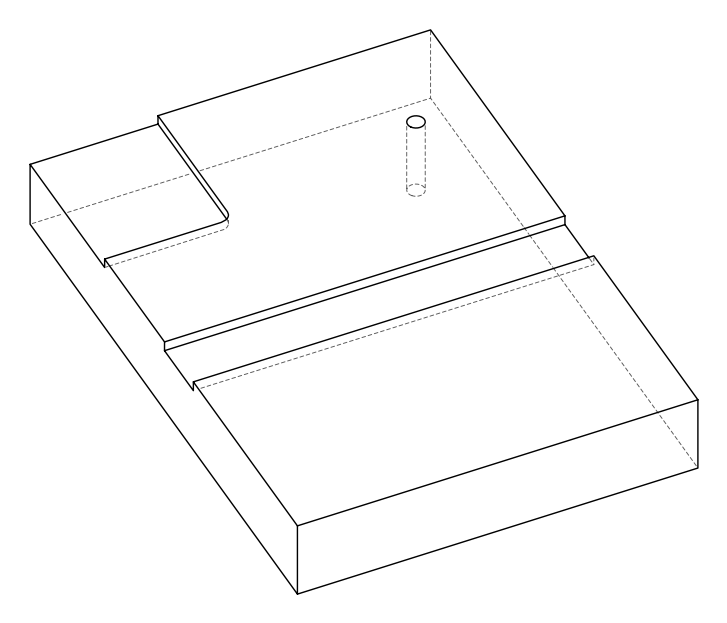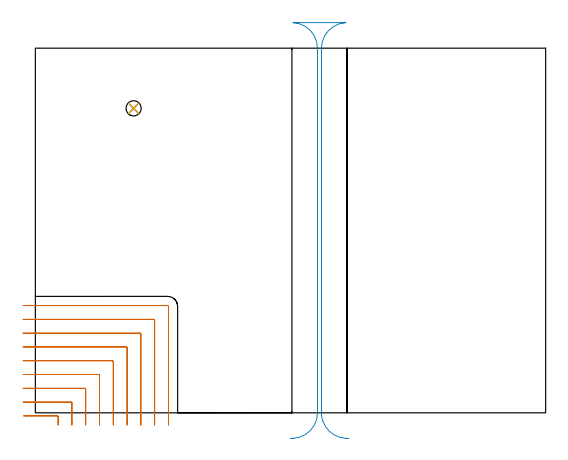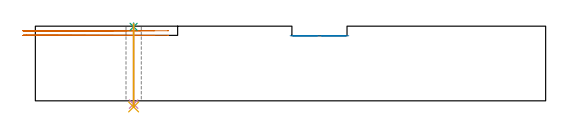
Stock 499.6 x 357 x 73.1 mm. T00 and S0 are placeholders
(PLAN: 5 operations, 4 tool changes, 8.7 min)
(1 MILL_CORNER_NOTCH_RECTANGULAR | CORNER_NOTCH_RECTANGULAR | UGT0201_100 | Follow Part, ap 4.5, ae 75% | 5.9 min | 142741 mm3)
(2 MILL_RECTANGULAR_SLOT | SLOT_RECTANGULAR | UGT0201_020 | Follow Part, ap 12.5, ae 75% | 2.1 min | 180996 mm3)
(3 SPOT_DRILL | STEP1HOLE | NXT0321_9005460120000 | 0.03 min | 7 mm3)
(4 DRILL_THROUGH_HOLE_INTO_CENTER | STEP1HOLE | NXT0301_065 | 0.31 min | 5081 mm3)
(5 DRILL_TO_ENLARGE_THROUGH_HOLE | STEP1HOLE | UGT0301_280 | 0.33 min | 7623 mm3)
(TOOL UGT0201_100 | End Mill 18 mm | D18 FL22 Z2)
(TOOL UGT0201_020 | End mill 50 mm | D50 FL50 Z4)
(TOOL NXT0321_9005460120000 | NC Spot Drill, 142deg, 12mm, Carbide, Uncoated | D12 PA142 FL30 Z2)
(TOOL NXT0301_065 | Carbide Drill 9.4mm [860.1-0940-075A1-MM 2214] | D9.4 PA140 FL98 Z2)
(TOOL UGT0301_280 | Twist Drill 14.9 mm | D14.9 PA118 FL114 Z2)
(OP 1 MILL_CORNER_NOTCH_RECTANGULAR)
G17 G21 G94 G90
T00 M6
G54
G17 G0 G90 X22.3 Y-12. S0 M3
G43 Z83.1 H0
Z68.6
G94 G1 Y-9. F250.
Y-3.892 F500.
G3 X21.408 Y-3. R0.9
G1 X-8.485
X-11.485 F250.
G0 Z83.1
X35.8 Y-12.
Z68.6
G1 Y-9.
Y9.607 F500.
G3 X34.907 Y10.5 R0.9
G1 X-9.
X-12. F250.
G0 Z83.1
X49.3 Y-12.
Z68.6
G1 Y-9.
Y23.107 F500.
G3 X48.407 Y24. R0.9
G1 X-9.
X-12. F250.
G0 Z83.1
X62.8 Y-12.
Z68.6
G1 Y-9.
Y36.606 F500.
G3 X61.906 Y37.5 R0.9
G1 X-9.
X-12. F250.
G0 Z83.1
X76.3 Y-12.
Z68.6
G1 Y-9.
Y50.106 F500.
G3 X75.406 Y51. R0.9
G1 X-9.
X-12. F250.
G0 Z83.1
X89.8 Y-12.
Z68.6
G1 Y-9.
Y63.606 F500.
G3 X88.906 Y64.5 R0.9
G1 X-9.
X-12. F250.
G0 Z83.1
X103.3 Y-12.
Z68.6
G1 Y-9.
Y77.105 F500.
G3 X102.405 Y78. R0.9
G1 X-9.
X-12. F250.
G0 Z83.1
X116.8 Y-12.
Z68.6
G1 Y-9.
Y90.605 F500.
G3 X115.905 Y91.5 R0.9
G1 X-9.
X-12. F250.
G0 Z83.1
X130.3 Y-12.
Z68.6
G1 Y-9.
Y104.105 F500.
G3 X129.405 Y105. R0.9
G1 X-9.
X-12. F250.
G0 Z83.1
X22.3 Y-12.
Z64.1
G1 Y-9.
Y-3.892 F500.
G3 X21.408 Y-3. R0.9
G1 X-8.485
X-11.485 F250.
G0 Z83.1
X35.8 Y-12.
Z64.1
G1 Y-9.
Y9.607 F500.
G3 X34.907 Y10.5 R0.9
G1 X-9.
X-12. F250.
G0 Z83.1
X49.3 Y-12.
Z64.1
G1 Y-9.
Y23.107 F500.
G3 X48.407 Y24. R0.9
G1 X-9.
X-12. F250.
G0 Z83.1
X62.8 Y-12.
Z64.1
G1 Y-9.
Y36.606 F500.
G3 X61.906 Y37.5 R0.9
G1 X-9.
X-12. F250.
G0 Z83.1
X76.3 Y-12.
Z64.1
G1 Y-9.
Y50.106 F500.
G3 X75.406 Y51. R0.9
G1 X-9.
X-12. F250.
G0 Z83.1
X89.8 Y-12.
Z64.1
G1 Y-9.
Y63.606 F500.
G3 X88.906 Y64.5 R0.9
G1 X-9.
X-12. F250.
G0 Z83.1
X103.3 Y-12.
Z64.1
G1 Y-9.
Y77.105 F500.
G3 X102.405 Y78. R0.9
G1 X-9.
X-12. F250.
G0 Z83.1
X116.8 Y-12.
Z64.1
G1 Y-9.
Y90.605 F500.
G3 X115.905 Y91.5 R0.9
G1 X-9.
X-12. F250.
G0 Z83.1
X130.3 Y-12.
Z64.1
G1 Y-9.
Y104.105 F500.
G3 X129.405 Y105. R0.9
G1 X-9.
X-12. F250.
G0 Z83.1
M5
M2
(OP 2 MILL_RECTANGULAR_SLOT)
G17 G21 G94 G90
T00 M6
G54
G17 G0 G90 X306.872 Y-25.117 S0 M3
G43 Z83.1 H0
Z63.7
G94 G1 X303.876 Y-24.97 F250.
G2 X281.383 Y-7.907 R25. F500.
X280.1 Y0. R25. F370.
G1 Y331.955
Y357. F500.
G2 X303.876 Y381.97 R25.
G1 Y382.
X252.424
Y381.97
G2 X276.2 Y357. R25.
G1 Y0.
G2 X252.424 Y-24.97 R25.
G1 X249.428 Y-25.117 F250.
G0 Z83.1
M5
M2
(OP 3 SPOT_DRILL)
G17 G21 G94 G90
T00 M6
G54
G17 G0 G90 X96.2 Y298.1 S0 M3
G43 Z83.1 H0
G94 G81 G98 Z72.459 F250. R76.1
G80
M5
M2
(OP 4 DRILL_THROUGH_HOLE_INTO_CENTER)
G17 G21 G94 G90
T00 M6
G54
G17 G0 G90 X96.2 Y298.1 S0 M3
G43 Z83.1 H1
G94 G73 G98 Z-3.211 F250. Q8.479 R75.1
G80
M5
M2
(OP 5 DRILL_TO_ENLARGE_THROUGH_HOLE)
G17 G21 G94 G90
T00 M6
G54
G17 G0 G90 X96.2 Y298.1 S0 M3
G43 Z83.1 H0
G94 G73 G98 Z-5.976 F250. Q13.179 R75.1
G80
M5
M2
